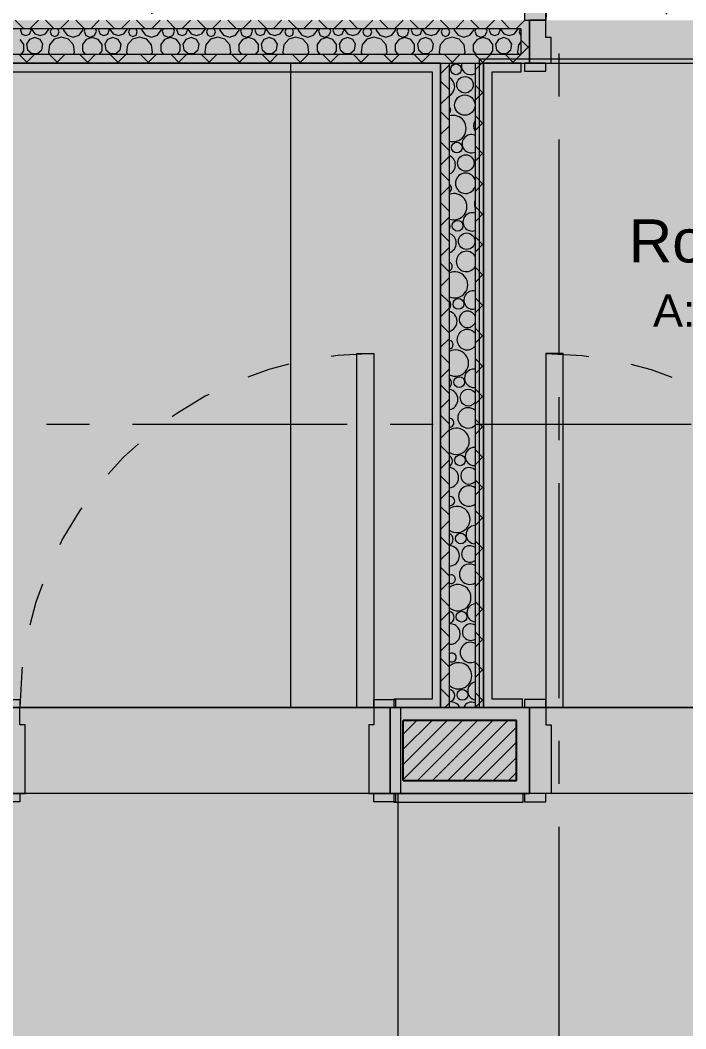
# Model space of a CAD drawing. Header units: metres. Extents: x -77 to -41.1, y -68 to -27.7.
# Drawn here: x -61.392 to -59.843, y -37.251 to -34.904 of the extents above; entities that cross this region are included whole.
import ezdxf

# ---------------------------------------------------------------- set-up
doc = ezdxf.new("R2010")
doc.units = ezdxf.units.M
doc.header["$MEASUREMENT"] = 0
doc.linetypes.add('Dashed', pattern=[0.07, 0.045, -0.025])
doc.linetypes.add('Dot & Dashed', pattern=[0.6, 0.5, -0.05, 0, -0.05])
for name, color, linetype, lineweight in [('0_Caneta_No__99', 7, 'Continuous', 20), ('Concreto moldado in loco_Pilares.IFC Model_Caneta_No__241', 7, 'Continuous', 13), ('Concreto moldado in loco_Pilares.IFC Model_Caneta_No__4', 7, 'Continuous', 20), ('LAJES.EST_Caneta_No__96', 252, 'Continuous', 0), ('PAREDE CONSTRUIR_Caneta_No__241', 7, 'Continuous', 13), ('PAREDE CONSTRUIR_Caneta_No__3', 7, 'Continuous', 25), ('PAREDE CONSTRUIR_Caneta_No__83', 84, 'Continuous', 0), ('PAREDE CONSTRUIR_Caneta_No__96', 252, 'Continuous', 0), ('PISO - Rodapé_Caneta_No__11', 7, 'Continuous', 5), ('PISO_Caneta_No__241', 7, 'Continuous', 13), ('Portas Archicad_Caneta_No__241', 7, 'Continuous', 13), ('Selos de Zona Archicad_Caneta_No__11', 7, 'Continuous', 5)]:
    doc.layers.add(name, color=color, linetype=linetype, lineweight=lineweight)
for name, color, linetype in [('Concreto moldado in loco_Pilares.IFC Model', 7, 'Continuous'), ('PAREDE CONSTRUIR', 7, 'Continuous'), ('Portas Archicad', 7, 'Continuous'), ('ZONA', 7, 'Continuous')]:
    doc.layers.add(name, color=color, linetype=linetype)
for name, color, linetype, lineweight, true_color in [('LAJES.EST_Caneta_No__18', 7, 'Continuous', 0, 0xdfdfdf), ('LAJES.EST_Caneta_No__254', 7, 'Continuous', 0, 0xd1c9ad), ('PISO_Caneta_No__97', 7, 'Continuous', 5, 0x6b6b6b), ('Portas Archicad_Caneta_No__9', 7, 'Continuous', 5, 0x020202), ('Portas Archicad_Caneta_No__97', 7, 'Continuous', 5, 0x6b6b6b), ('ZONA_Caneta_No__56', 7, 'Continuous', 0, 0xffe495)]:
    doc.layers.add(name, color=color, linetype=linetype, lineweight=lineweight, true_color=true_color)
doc.styles.add('GENERATED_STYLE_1', font='arial.ttf')
pattern_1 = [(45, (0, 0.5), (-0.159099, 0.159099), [0, -0.15, 0, -0.225]), (110, (0.5, 0.5), (0.21143084, 0.07695453), [0, -0.11, 0, -0.19])]
pattern_2 = [(45, (0, 0), (-0.03535534, 0.03535534), []), (135, (0, 0), (0.03535534, 0.03535534), [])]

# ---------------------------------------------------------------- blocks, each defined once
blk = doc.blocks.new('Rouparia_9_14_3', base_point=(-59.6669, -35.4814))
at = {"layer": 'Selos de Zona Archicad_Caneta_No__11', "color": 7, "lineweight": 5, "attachment_point": 2, "style": 'GENERATED_STYLE_1'}
for s, insert, char_height in [('\\A1;{\\pqc;\\pt0,0.55;\\fArial|b0|i0|c0|p0;\\W1.000000;Rouparia\\fArial|b0|i0|c0|p0;\\W1.000000;\\A1{\\H.66x;\\S^  ;}\\fArial|b0|i0|c0|p0;\\W1.000000;\\fArial|b0|i0|c0|p0;\\W1.000000;\\A1{\\H.66x;\\S^  ;}}', (-59.6669, -35.3675), 0.1), ('\\A1;{\\pqc;\\pt0,0.55;\\fArial|b0|i0|c0|p0;\\W1.000000;A: 2,20\\fArial|b0|i0|c0|p0;\\W1.000000;\\A1{\\H.66x;\\S^  ;}\\fArial|b0|i0|c0|p0;\\W1.000000; m\\fArial|b0|i0|c0|p0;\\W1.000000;\\A1{\\H.66x;\\S2^  ;}}', (-59.6669, -35.5203), 0.075)]:
    blk.add_mtext(s, dxfattribs=dict(at, insert=insert, char_height=char_height))
blk = doc.blocks.new('Door 26_4')
at = {"layer": 'Portas Archicad', "linetype": 'Continuous', "lineweight": 0, "true_color": 0xffffff}
for points in [[(0.412, 0.824), (0.372, 0.824), (0.372, 0), (0.412, 0)], [(-0.412, 0), (-0.412, 0.019), (-0.462, 0.019), (-0.462, 0)], [(-0.4, -0.2), (-0.4, -0.04), (-0.412, -0.04), (-0.412, 0), (-0.45, 0), (-0.45, -0.2)], [(0.45, -0.2), (0.45, 0), (0.412, 0), (0.412, -0.04), (0.4, -0.04), (0.4, -0.2)], [(0.412, 0.019), (0.412, 0), (0.462, 0), (0.462, 0.019)], [(-0.412, -0.219), (-0.412, -0.2), (-0.462, -0.2), (-0.462, -0.219)], [(0.412, -0.2), (0.412, -0.219), (0.462, -0.219), (0.462, -0.2)]]:
    blk.add_hatch(color=7, dxfattribs=at).paths.add_polyline_path(points)
at = {"layer": 'Portas Archicad_Caneta_No__241', "color": 7, "linetype": 'Continuous', "lineweight": 13}
for p, q in [((-0.462, 0), (-0.45, 0)), ((-0.462, 0), (-0.45, 0)), ((-0.45, 0), (-0.45, -0.03)), ((-0.45, 0), (-0.45, -0.03)), ((0.45, 0), (0.45, -0.03)), ((0.45, 0), (0.45, -0.03)), ((0.45, 0), (0.462, 0)), ((0.45, 0), (0.462, 0)), ((-0.45, -0.03), (-0.45, -0.17)), ((-0.45, -0.03), (-0.45, -0.17)), ((-0.45, -0.03), (-0.45, -0.17)), ((-0.45, -0.03), (-0.45, -0.17)), ((0.45, -0.03), (0.45, -0.17)), ((0.45, -0.03), (0.45, -0.17)), ((0.45, -0.03), (0.45, -0.17)), ((0.45, -0.03), (0.45, -0.17)), ((-0.45, -0.17), (-0.45, -0.2)), ((-0.45, -0.17), (-0.45, -0.2)), ((-0.45, -0.17), (-0.45, -0.2)), ((-0.45, -0.17), (-0.45, -0.2)), ((0.45, -0.17), (0.45, -0.2)), ((0.45, -0.17), (0.45, -0.2)), ((0.45, -0.17), (0.45, -0.2)), ((0.45, -0.17), (0.45, -0.2)), ((-0.462, -0.2), (-0.45, -0.2)), ((-0.462, -0.2), (-0.45, -0.2)), ((0.45, -0.2), (0.462, -0.2)), ((0.45, -0.2), (0.462, -0.2))]:
    blk.add_line(p, q, dxfattribs=at)
at = {"layer": 'Portas Archicad_Caneta_No__9', "color": 18, "linetype": 'Continuous', "lineweight": 5, "true_color": 0x020202}
for p, q in [((0.372, 0), (0.372, 0.824)), ((0.372, 0.824), (0.412, 0.824)), ((0.412, 0.824), (0.412, 0)), ((-0.462, 0), (-0.462, 0.019)), ((-0.462, 0.019), (-0.412, 0.019)), ((-0.412, 0), (-0.462, 0)), ((-0.412, 0), (-0.45, 0)), ((-0.45, 0), (-0.45, -0.2)), ((-0.412, 0.019), (-0.412, 0)), ((-0.412, -0.04), (-0.412, 0)), ((0.412, 0), (0.372, 0)), ((0.412, 0.019), (0.462, 0.019)), ((0.412, 0), (0.412, 0.019)), ((0.462, 0), (0.412, 0)), ((0.45, 0), (0.412, 0)), ((0.412, 0), (0.412, -0.04)), ((0.45, -0.2), (0.45, 0)), ((0.462, 0.019), (0.462, 0)), ((-0.4, -0.04), (-0.412, -0.04)), ((-0.4, -0.2), (-0.4, -0.04)), ((0.412, -0.04), (0.4, -0.04)), ((0.4, -0.04), (0.4, -0.2)), ((-0.462, -0.219), (-0.462, -0.2)), ((-0.462, -0.2), (-0.412, -0.2)), ((-0.45, -0.2), (-0.4, -0.2)), ((-0.412, -0.2), (-0.412, -0.219)), ((0.4, -0.2), (0.45, -0.2)), ((0.412, -0.2), (0.462, -0.2)), ((0.412, -0.219), (0.412, -0.2)), ((0.462, -0.2), (0.462, -0.219)), ((-0.412, -0.219), (-0.462, -0.219)), ((0.462, -0.219), (0.412, -0.219))]:
    blk.add_line(p, q, dxfattribs=at)
at = {"layer": 'Portas Archicad_Caneta_No__97', "color": 251, "linetype": 'Dashed', "lineweight": 5, "true_color": 0x6b6b6b}
blk.add_arc((0.412, 0), 0.824, 90, 180, dxfattribs=at)
blk = doc.blocks.new('*X63')
at = {"layer": 'PAREDE CONSTRUIR_Caneta_No__96', "color": 252, "linetype": 'Continuous', "lineweight": 0}
for centre, radius in [((-60.3782, -35.0182), 0.0125), ((-60.3572, -35.0542), 0.0192), ((-60.3577, -35.1014), 0.0237), ((-60.3763, -35.2002), 0.0125), ((-60.3554, -35.2362), 0.0192), ((-60.3745, -35.3822), 0.0125), ((-60.3535, -35.4182), 0.0192), ((-60.3726, -35.5642), 0.0125), ((-60.3707, -35.7462), 0.0125), ((-60.3689, -35.9282), 0.0125), ((-60.367, -36.1102), 0.0125), ((-60.3652, -36.2922), 0.0125), ((-60.3633, -36.4742), 0.0125)]:
    blk.add_circle(centre, radius, dxfattribs=at)
for centre, radius, start, end in [((-60.387, -34.9739), 0.0306, 257.4549, 282.5451), ((-60.3445, -35.0093), 0.0213, 164.7842, 299.7933), ((-60.4052, -35.0586), 0.0239, 298.3874, 61.6126), ((-60.4008, -35.113), 0.0103, 311.7553, 48.2447), ((-60.3852, -35.1559), 0.0306, 253.4253, 106.5747), ((-60.3134, -35.1496), 0.0239, 149.3154, 210.6846), ((-60.3426, -35.1913), 0.0213, 65.8115, 294.1885), ((-60.4034, -35.2406), 0.0239, 293.4353, 66.5647), ((-60.3559, -35.2834), 0.0237, 21.6937, 338.3063), ((-60.3989, -35.295), 0.0103, 299.1196, 60.8804), ((-60.3833, -35.3379), 0.0306, 249.7672, 110.2328), ((-60.3115, -35.3316), 0.0239, 159.6701, 200.3299), ((-60.3408, -35.3733), 0.0213, 71.1793, 288.8207), ((-60.4064, -35.384), 0.0143, 330.6872, 29.3128), ((-60.4015, -35.4226), 0.0239, 288.6626, 71.3374), ((-60.354, -35.4654), 0.0237, 31.7009, 328.2991), ((-60.3971, -35.477), 0.0103, 287.8976, 72.1024), ((-60.3815, -35.5199), 0.0306, 246.0208, 113.9792), ((-60.3389, -35.5553), 0.0213, 76.3804, 283.6196), ((-60.4045, -35.566), 0.0143, 317.9252, 42.0748), ((-60.3997, -35.6046), 0.0239, 284.021, 75.979), ((-60.3517, -35.6002), 0.0192, 22.1536, 337.8464), ((-60.3522, -35.6474), 0.0237, 39.4271, 320.5729), ((-60.3952, -35.659), 0.0103, 277.354, 82.646), ((-60.3796, -35.7019), 0.0306, 242.162, 117.838), ((-60.3371, -35.7373), 0.0213, 81.4691, 278.5309), ((-60.4027, -35.748), 0.0143, 307.7764, 52.2236), ((-60.3978, -35.7866), 0.0239, 279.4716, 80.5284), ((-60.3498, -35.7822), 0.0192, 33.9514, 326.0486), ((-60.3503, -35.8294), 0.0237, 46.0474, 313.9526), ((-60.3934, -35.841), 0.0103, 267.0584, 92.9416), ((-60.3778, -35.8839), 0.0306, 238.1604, 121.8396), ((-60.4008, -35.93), 0.0143, 298.8744, 61.1256), ((-60.3352, -35.9193), 0.0213, 86.4907, 273.5093), ((-60.396, -35.9686), 0.0239, 274.9819, 85.0181), ((-60.348, -35.9642), 0.0192, 42.8744, 317.1256), ((-60.3485, -36.0114), 0.0237, 51.9978, 308.0022), ((-60.3915, -36.023), 0.0103, 256.6655, 103.3345), ((-60.3759, -36.0659), 0.0306, 233.9768, 126.0232), ((-60.3333, -36.1013), 0.0213, 91.4854, 268.5146), ((-60.3989, -36.112), 0.0143, 290.6833, 69.3167), ((-60.3941, -36.1506), 0.0239, 270.5227, 89.4773), ((-60.3461, -36.1462), 0.0192, 50.4923, 309.5077), ((-60.3466, -36.1934), 0.0237, 57.4985, 302.5015), ((-60.3897, -36.205), 0.0103, 245.7982, 114.2018), ((-60.374, -36.2479), 0.0306, 229.5577, 130.4423), ((-60.3315, -36.2833), 0.0213, 96.4915, 263.5085), ((-60.3971, -36.2939), 0.0143, 282.9154, 77.0846), ((-60.3923, -36.3326), 0.0239, 266.0667, 93.9333), ((-60.3442, -36.3282), 0.0192, 57.3492, 302.6508), ((-60.3448, -36.3754), 0.0237, 62.6805, 297.3195), ((-60.3878, -36.387), 0.0103, 233.8948, 126.1052), ((-60.3722, -36.4298), 0.0306, 224.826, 135.174), ((-60.3296, -36.4653), 0.0213, 101.5479, 258.4521), ((-60.3952, -36.4759), 0.0143, 275.3836, 84.6164), ((-60.3904, -36.5146), 0.0239, 27.0926, 98.4133), ((-60.3424, -36.5102), 0.0192, 63.714, 160.3332)]:
    blk.add_arc(centre, radius, start, end, dxfattribs=at)
blk = doc.blocks.new('*X113')
at = {"layer": 'PAREDE CONSTRUIR_Caneta_No__96', "color": 252, "linetype": 'Continuous', "lineweight": 0}
for p, q in [((-61.3904, -34.9238), (-61.3918, -34.9272)), ((-61.3918, -34.9272), (-61.3881, -34.9361)), ((-61.3704, -34.9361), (-61.3667, -34.9272)), ((-61.3667, -34.9272), (-61.3682, -34.9238)), ((-61.3658, -34.9238), (-61.3658, -34.9249)), ((-61.3658, -34.9249), (-61.3581, -34.9356)), ((-61.3331, -34.9356), (-61.3254, -34.9249)), ((-61.3254, -34.9249), (-61.3254, -34.9238)), ((-61.3192, -34.9238), (-61.3222, -34.9311)), ((-61.3222, -34.9311), (-61.3192, -34.9384)), ((-61.3016, -34.9311), (-61.3046, -34.9238)), ((-61.3046, -34.9384), (-61.3016, -34.9311)), ((-61.2914, -34.9238), (-61.2914, -34.9267)), ((-61.2914, -34.9267), (-61.2828, -34.9386)), ((-61.255, -34.9386), (-61.2464, -34.9267)), ((-61.2464, -34.9267), (-61.2464, -34.9238)), ((-61.2415, -34.9238), (-61.2436, -34.929)), ((-61.2436, -34.929), (-61.2394, -34.9391)), ((-61.2192, -34.9391), (-61.215, -34.929)), ((-61.215, -34.929), (-61.2172, -34.9238)), ((-61.2085, -34.9238), (-61.21, -34.9272)), ((-61.21, -34.9272), (-61.2063, -34.9361)), ((-61.1886, -34.9361), (-61.1849, -34.9272)), ((-61.1849, -34.9272), (-61.1863, -34.9238)), ((-61.184, -34.9238), (-61.184, -34.9249)), ((-61.184, -34.9249), (-61.1762, -34.9356)), ((-61.1512, -34.9356), (-61.1435, -34.9249)), ((-61.1435, -34.9249), (-61.1435, -34.9238)), ((-61.1374, -34.9238), (-61.1404, -34.9311)), ((-61.1404, -34.9311), (-61.1374, -34.9384)), ((-61.1197, -34.9311), (-61.1227, -34.9238)), ((-61.1227, -34.9384), (-61.1197, -34.9311)), ((-61.1095, -34.9238), (-61.1095, -34.9267)), ((-61.1095, -34.9267), (-61.1009, -34.9386)), ((-61.0731, -34.9386), (-61.0645, -34.9267)), ((-61.0645, -34.9267), (-61.0645, -34.9238)), ((-61.0596, -34.9238), (-61.0618, -34.929)), ((-61.0618, -34.929), (-61.0576, -34.9391)), ((-61.0374, -34.9391), (-61.0332, -34.929)), ((-61.0332, -34.929), (-61.0354, -34.9238)), ((-61.0267, -34.9238), (-61.0281, -34.9272)), ((-61.0281, -34.9272), (-61.0244, -34.9361)), ((-61.0067, -34.9361), (-61.003, -34.9272)), ((-61.003, -34.9272), (-61.0045, -34.9238)), ((-61.0021, -34.9238), (-61.0021, -34.9249)), ((-61.0021, -34.9249), (-60.9944, -34.9356)), ((-60.9694, -34.9356), (-60.9617, -34.9249)), ((-60.9617, -34.9249), (-60.9617, -34.9238)), ((-60.9555, -34.9238), (-60.9585, -34.9311)), ((-60.9585, -34.9311), (-60.9555, -34.9384)), ((-60.9379, -34.9311), (-60.9409, -34.9238)), ((-60.9409, -34.9384), (-60.9379, -34.9311)), ((-60.9276, -34.9238), (-60.9276, -34.9267)), ((-60.9276, -34.9267), (-60.9191, -34.9386)), ((-60.8912, -34.9386), (-60.8827, -34.9267)), ((-60.8827, -34.9267), (-60.8827, -34.9238)), ((-60.8778, -34.9238), (-60.8799, -34.929)), ((-60.8799, -34.929), (-60.8757, -34.9391)), ((-60.8555, -34.9391), (-60.8513, -34.929)), ((-60.8513, -34.929), (-60.8535, -34.9238)), ((-60.8448, -34.9238), (-60.8463, -34.9272)), ((-60.8463, -34.9272), (-60.8426, -34.9361)), ((-60.8249, -34.9361), (-60.8212, -34.9272)), ((-60.8212, -34.9272), (-60.8226, -34.9238)), ((-60.8203, -34.9238), (-60.8203, -34.9249)), ((-60.8203, -34.9249), (-60.8125, -34.9356)), ((-60.7875, -34.9356), (-60.7798, -34.9249)), ((-60.7798, -34.9249), (-60.7798, -34.9238)), ((-60.7737, -34.9238), (-60.7767, -34.9311)), ((-60.7767, -34.9311), (-60.7737, -34.9384)), ((-60.756, -34.9311), (-60.759, -34.9238)), ((-60.759, -34.9384), (-60.756, -34.9311)), ((-60.7458, -34.9238), (-60.7458, -34.9267)), ((-60.7458, -34.9267), (-60.7372, -34.9386)), ((-60.7094, -34.9386), (-60.7008, -34.9267)), ((-60.7008, -34.9267), (-60.7008, -34.9238)), ((-60.6959, -34.9238), (-60.6981, -34.929)), ((-60.6981, -34.929), (-60.6939, -34.9391)), ((-60.6737, -34.9391), (-60.6695, -34.929)), ((-60.6695, -34.929), (-60.6716, -34.9238)), ((-60.663, -34.9238), (-60.6644, -34.9272)), ((-60.6644, -34.9272), (-60.6607, -34.9361)), ((-60.643, -34.9361), (-60.6393, -34.9272)), ((-60.6393, -34.9272), (-60.6408, -34.9238)), ((-60.6384, -34.9238), (-60.6384, -34.9249)), ((-60.6384, -34.9249), (-60.6307, -34.9356)), ((-60.6057, -34.9356), (-60.5979, -34.9249)), ((-60.5979, -34.9249), (-60.5979, -34.9238)), ((-60.5918, -34.9238), (-60.5948, -34.9311)), ((-60.5948, -34.9311), (-60.5918, -34.9384)), ((-60.5742, -34.9311), (-60.5772, -34.9238)), ((-60.5772, -34.9384), (-60.5742, -34.9311)), ((-60.5639, -34.9238), (-60.5639, -34.9267)), ((-60.5639, -34.9267), (-60.5553, -34.9386)), ((-60.5275, -34.9386), (-60.5189, -34.9267)), ((-60.5189, -34.9267), (-60.5189, -34.9238)), ((-60.5141, -34.9238), (-60.5162, -34.929)), ((-60.5162, -34.929), (-60.512, -34.9391)), ((-60.4918, -34.9391), (-60.4876, -34.929)), ((-60.4876, -34.929), (-60.4898, -34.9238)), ((-60.4811, -34.9238), (-60.4825, -34.9272)), ((-60.4825, -34.9272), (-60.4789, -34.9361)), ((-60.4611, -34.9361), (-60.4575, -34.9272)), ((-60.4575, -34.9272), (-60.4589, -34.9238)), ((-60.4566, -34.9238), (-60.4566, -34.9249)), ((-60.4566, -34.9249), (-60.4488, -34.9356)), ((-60.4238, -34.9356), (-60.4161, -34.9249)), ((-60.4161, -34.9249), (-60.4161, -34.9238)), ((-60.41, -34.9238), (-60.413, -34.9311)), ((-60.413, -34.9311), (-60.4099, -34.9384)), ((-60.3923, -34.9311), (-60.3953, -34.9238)), ((-60.3953, -34.9384), (-60.3923, -34.9311)), ((-60.3821, -34.9238), (-60.3821, -34.9267)), ((-60.3821, -34.9267), (-60.3735, -34.9386)), ((-60.3457, -34.9386), (-60.3371, -34.9267)), ((-60.3371, -34.9267), (-60.3371, -34.9238)), ((-60.3322, -34.9238), (-60.3344, -34.929)), ((-60.3344, -34.929), (-60.3302, -34.9391)), ((-60.31, -34.9391), (-60.3058, -34.929)), ((-60.3058, -34.929), (-60.3079, -34.9238)), ((-60.2993, -34.9238), (-60.3007, -34.9272)), ((-60.3007, -34.9272), (-60.297, -34.9361)), ((-60.2793, -34.9361), (-60.2756, -34.9272)), ((-60.2756, -34.9272), (-60.2771, -34.9238)), ((-60.2747, -34.9238), (-60.2747, -34.9249)), ((-60.2747, -34.9249), (-60.267, -34.9356)), ((-60.242, -34.9356), (-60.2342, -34.9249)), ((-60.2342, -34.9249), (-60.2342, -34.9238)), ((-60.2281, -34.9238), (-60.2311, -34.9311)), ((-60.2311, -34.9311), (-60.2281, -34.9384)), ((-61.3837, -34.9603), (-61.3923, -34.9484)), ((-61.3881, -34.9361), (-61.3793, -34.9397)), ((-61.3793, -34.9397), (-61.3704, -34.9361)), ((-61.3707, -34.9486), (-61.3772, -34.9599)), ((-61.3583, -34.9441), (-61.3707, -34.9486)), ((-61.346, -34.9486), (-61.3583, -34.9441)), ((-61.3581, -34.9356), (-61.3456, -34.9396)), ((-61.3395, -34.9599), (-61.346, -34.9486)), ((-61.3456, -34.9396), (-61.3331, -34.9356)), ((-61.3128, -34.9481), (-61.3241, -34.9612)), ((-61.3192, -34.9384), (-61.3119, -34.9414)), ((-61.2963, -34.9433), (-61.3128, -34.9481)), ((-61.3119, -34.9414), (-61.3046, -34.9384)), ((-61.2797, -34.9481), (-61.2963, -34.9433)), ((-61.2828, -34.9386), (-61.2689, -34.9431)), ((-61.2685, -34.9612), (-61.2797, -34.9481)), ((-61.2689, -34.9431), (-61.255, -34.9386)), ((-61.2385, -34.9484), (-61.2472, -34.9603)), ((-61.2394, -34.9391), (-61.2293, -34.9433)), ((-61.2245, -34.9438), (-61.2385, -34.9484)), ((-61.2293, -34.9433), (-61.2192, -34.9391)), ((-61.2105, -34.9484), (-61.2245, -34.9438)), ((-61.2018, -34.9603), (-61.2105, -34.9484)), ((-61.2063, -34.9361), (-61.1974, -34.9397)), ((-61.1974, -34.9397), (-61.1886, -34.9361)), ((-61.1888, -34.9486), (-61.1954, -34.9599)), ((-61.1765, -34.9441), (-61.1888, -34.9486)), ((-61.1642, -34.9486), (-61.1765, -34.9441)), ((-61.1762, -34.9356), (-61.1637, -34.9396)), ((-61.1576, -34.9599), (-61.1642, -34.9486)), ((-61.1637, -34.9396), (-61.1512, -34.9356)), ((-61.131, -34.9481), (-61.1423, -34.9612)), ((-61.1374, -34.9384), (-61.1301, -34.9414)), ((-61.1144, -34.9433), (-61.131, -34.9481)), ((-61.1301, -34.9414), (-61.1227, -34.9384)), ((-61.0979, -34.9481), (-61.1144, -34.9433)), ((-61.1009, -34.9386), (-61.087, -34.9431)), ((-61.0866, -34.9612), (-61.0979, -34.9481)), ((-61.087, -34.9431), (-61.0731, -34.9386)), ((-61.0567, -34.9484), (-61.0653, -34.9603)), ((-61.0576, -34.9391), (-61.0475, -34.9433)), ((-61.0427, -34.9438), (-61.0567, -34.9484)), ((-61.0475, -34.9433), (-61.0374, -34.9391)), ((-61.0286, -34.9484), (-61.0427, -34.9438)), ((-61.02, -34.9603), (-61.0286, -34.9484)), ((-61.0244, -34.9361), (-61.0156, -34.9397)), ((-61.0156, -34.9397), (-61.0067, -34.9361)), ((-61.007, -34.9486), (-61.0135, -34.9599)), ((-60.9946, -34.9441), (-61.007, -34.9486)), ((-60.9823, -34.9486), (-60.9946, -34.9441)), ((-60.9944, -34.9356), (-60.9819, -34.9396)), ((-60.9758, -34.9599), (-60.9823, -34.9486)), ((-60.9819, -34.9396), (-60.9694, -34.9356)), ((-60.9491, -34.9481), (-60.9604, -34.9612)), ((-60.9555, -34.9384), (-60.9482, -34.9414)), ((-60.9326, -34.9433), (-60.9491, -34.9481)), ((-60.9482, -34.9414), (-60.9409, -34.9384)), ((-60.916, -34.9481), (-60.9326, -34.9433)), ((-60.9191, -34.9386), (-60.9051, -34.9431)), ((-60.9047, -34.9612), (-60.916, -34.9481)), ((-60.9051, -34.9431), (-60.8912, -34.9386)), ((-60.8748, -34.9484), (-60.8835, -34.9603)), ((-60.8757, -34.9391), (-60.8656, -34.9433)), ((-60.8608, -34.9438), (-60.8748, -34.9484)), ((-60.8656, -34.9433), (-60.8555, -34.9391)), ((-60.8468, -34.9484), (-60.8608, -34.9438)), ((-60.8381, -34.9603), (-60.8468, -34.9484)), ((-60.8426, -34.9361), (-60.8337, -34.9397)), ((-60.8337, -34.9397), (-60.8249, -34.9361)), ((-60.8251, -34.9486), (-60.8317, -34.9599)), ((-60.8128, -34.9441), (-60.8251, -34.9486)), ((-60.8005, -34.9486), (-60.8128, -34.9441)), ((-60.8125, -34.9356), (-60.8, -34.9396)), ((-60.7939, -34.9599), (-60.8005, -34.9486)), ((-60.8, -34.9396), (-60.7875, -34.9356)), ((-60.7673, -34.9481), (-60.7786, -34.9612)), ((-60.7737, -34.9384), (-60.7663, -34.9414)), ((-60.7507, -34.9433), (-60.7673, -34.9481)), ((-60.7663, -34.9414), (-60.759, -34.9384)), ((-60.7342, -34.9481), (-60.7507, -34.9433)), ((-60.7372, -34.9386), (-60.7233, -34.9431)), ((-60.7229, -34.9612), (-60.7342, -34.9481)), ((-60.7233, -34.9431), (-60.7094, -34.9386)), ((-60.693, -34.9484), (-60.7016, -34.9603)), ((-60.6939, -34.9391), (-60.6838, -34.9433)), ((-60.6789, -34.9438), (-60.693, -34.9484)), ((-60.6838, -34.9433), (-60.6737, -34.9391)), ((-60.6649, -34.9484), (-60.6789, -34.9438)), ((-60.6563, -34.9603), (-60.6649, -34.9484)), ((-60.6607, -34.9361), (-60.6519, -34.9397)), ((-60.6519, -34.9397), (-60.643, -34.9361)), ((-60.6433, -34.9486), (-60.6498, -34.9599)), ((-60.6309, -34.9441), (-60.6433, -34.9486)), ((-60.6186, -34.9486), (-60.6309, -34.9441)), ((-60.6307, -34.9356), (-60.6182, -34.9396)), ((-60.612, -34.9599), (-60.6186, -34.9486)), ((-60.6182, -34.9396), (-60.6057, -34.9356)), ((-60.5854, -34.9481), (-60.5967, -34.9612)), ((-60.5918, -34.9384), (-60.5845, -34.9414)), ((-60.5689, -34.9433), (-60.5854, -34.9481)), ((-60.5845, -34.9414), (-60.5772, -34.9384)), ((-60.5523, -34.9481), (-60.5689, -34.9433)), ((-60.5553, -34.9386), (-60.5414, -34.9431)), ((-60.541, -34.9612), (-60.5523, -34.9481)), ((-60.5414, -34.9431), (-60.5275, -34.9386)), ((-60.5111, -34.9484), (-60.5198, -34.9603)), ((-60.512, -34.9391), (-60.5019, -34.9433)), ((-60.4971, -34.9438), (-60.5111, -34.9484)), ((-60.5019, -34.9433), (-60.4918, -34.9391)), ((-60.4831, -34.9484), (-60.4971, -34.9438)), ((-60.4744, -34.9603), (-60.4831, -34.9484)), ((-60.4789, -34.9361), (-60.47, -34.9397)), ((-60.47, -34.9397), (-60.4611, -34.9361)), ((-60.4614, -34.9486), (-60.468, -34.9599)), ((-60.4491, -34.9441), (-60.4614, -34.9486)), ((-60.4367, -34.9486), (-60.4491, -34.9441)), ((-60.4488, -34.9356), (-60.4363, -34.9396)), ((-60.4302, -34.9599), (-60.4367, -34.9486)), ((-60.4363, -34.9396), (-60.4238, -34.9356)), ((-60.4036, -34.9481), (-60.4149, -34.9612)), ((-60.4099, -34.9384), (-60.4026, -34.9414)), ((-60.387, -34.9433), (-60.4036, -34.9481)), ((-60.4026, -34.9414), (-60.3953, -34.9384)), ((-60.3705, -34.9481), (-60.387, -34.9433)), ((-60.3735, -34.9386), (-60.3596, -34.9431)), ((-60.3592, -34.9612), (-60.3705, -34.9481)), ((-60.3596, -34.9431), (-60.3457, -34.9386)), ((-60.3293, -34.9484), (-60.3379, -34.9603)), ((-60.3302, -34.9391), (-60.3201, -34.9433)), ((-60.3152, -34.9438), (-60.3293, -34.9484)), ((-60.3201, -34.9433), (-60.31, -34.9391)), ((-60.3012, -34.9484), (-60.3152, -34.9438)), ((-60.2926, -34.9603), (-60.3012, -34.9484)), ((-60.297, -34.9361), (-60.2882, -34.9397)), ((-60.2882, -34.9397), (-60.2793, -34.9361)), ((-60.2796, -34.9486), (-60.2861, -34.9599)), ((-60.2672, -34.9441), (-60.2796, -34.9486)), ((-60.2549, -34.9486), (-60.2672, -34.9441)), ((-60.267, -34.9356), (-60.2545, -34.9396)), ((-60.2483, -34.9599), (-60.2549, -34.9486)), ((-60.2545, -34.9396), (-60.242, -34.9356)), ((-60.2271, -34.9543), (-60.233, -34.9612)), ((-60.2281, -34.9384), (-60.2271, -34.9388)), ((-61.39, -34.9838), (-61.3837, -34.975)), ((-61.3837, -34.975), (-61.3837, -34.9603)), ((-61.3772, -34.9599), (-61.375, -34.9728)), ((-61.375, -34.9728), (-61.3649, -34.9813)), ((-61.3518, -34.9813), (-61.3417, -34.9728)), ((-61.3417, -34.9728), (-61.3395, -34.9599)), ((-61.3241, -34.9612), (-61.3266, -34.9782)), ((-61.3266, -34.9782), (-61.3241, -34.9838)), ((-61.266, -34.9782), (-61.2685, -34.9612)), ((-61.2685, -34.9838), (-61.266, -34.9782)), ((-61.2472, -34.9603), (-61.2472, -34.975)), ((-61.2472, -34.975), (-61.2408, -34.9838)), ((-61.2082, -34.9838), (-61.2018, -34.975)), ((-61.2018, -34.975), (-61.2018, -34.9603)), ((-61.1954, -34.9599), (-61.1931, -34.9728)), ((-61.1931, -34.9728), (-61.1831, -34.9813)), ((-61.1699, -34.9813), (-61.1599, -34.9728)), ((-61.1599, -34.9728), (-61.1576, -34.9599)), ((-61.1423, -34.9612), (-61.1447, -34.9782)), ((-61.1447, -34.9782), (-61.1422, -34.9838)), ((-61.0867, -34.9838), (-61.0841, -34.9782)), ((-61.0841, -34.9782), (-61.0866, -34.9612)), ((-61.0653, -34.9603), (-61.0653, -34.975)), ((-61.0653, -34.975), (-61.059, -34.9838)), ((-61.0263, -34.9838), (-61.02, -34.975)), ((-61.02, -34.975), (-61.02, -34.9603)), ((-61.0135, -34.9599), (-61.0112, -34.9728)), ((-61.0112, -34.9728), (-61.0012, -34.9813)), ((-60.9881, -34.9813), (-60.978, -34.9728)), ((-60.978, -34.9728), (-60.9758, -34.9599)), ((-60.9604, -34.9612), (-60.9629, -34.9782)), ((-60.9629, -34.9782), (-60.9604, -34.9838)), ((-60.9048, -34.9838), (-60.9023, -34.9782)), ((-60.9023, -34.9782), (-60.9047, -34.9612)), ((-60.8835, -34.9603), (-60.8835, -34.975)), ((-60.8835, -34.975), (-60.8771, -34.9838)), ((-60.8445, -34.9838), (-60.8381, -34.975)), ((-60.8381, -34.975), (-60.8381, -34.9603)), ((-60.8317, -34.9599), (-60.8294, -34.9728)), ((-60.8294, -34.9728), (-60.8193, -34.9813)), ((-60.8062, -34.9813), (-60.7962, -34.9728)), ((-60.7962, -34.9728), (-60.7939, -34.9599)), ((-60.7786, -34.9612), (-60.781, -34.9782)), ((-60.781, -34.9782), (-60.7785, -34.9838)), ((-60.723, -34.9838), (-60.7204, -34.9782)), ((-60.7204, -34.9782), (-60.7229, -34.9612)), ((-60.7016, -34.9603), (-60.7016, -34.975)), ((-60.7016, -34.975), (-60.6953, -34.9838)), ((-60.6626, -34.9838), (-60.6563, -34.975)), ((-60.6563, -34.975), (-60.6563, -34.9603)), ((-60.6498, -34.9599), (-60.6475, -34.9728)), ((-60.6475, -34.9728), (-60.6375, -34.9813)), ((-60.6244, -34.9813), (-60.6143, -34.9728)), ((-60.6143, -34.9728), (-60.612, -34.9599)), ((-60.5967, -34.9612), (-60.5992, -34.9782)), ((-60.5992, -34.9782), (-60.5967, -34.9838)), ((-60.5411, -34.9838), (-60.5386, -34.9782)), ((-60.5386, -34.9782), (-60.541, -34.9612)), ((-60.5198, -34.9603), (-60.5198, -34.975)), ((-60.5198, -34.975), (-60.5134, -34.9838)), ((-60.4808, -34.9838), (-60.4744, -34.975)), ((-60.4744, -34.975), (-60.4744, -34.9603)), ((-60.468, -34.9599), (-60.4657, -34.9728)), ((-60.4657, -34.9728), (-60.4556, -34.9813)), ((-60.4425, -34.9813), (-60.4325, -34.9728)), ((-60.4325, -34.9728), (-60.4302, -34.9599)), ((-60.4149, -34.9612), (-60.4173, -34.9782)), ((-60.4173, -34.9782), (-60.4148, -34.9838)), ((-60.3567, -34.9782), (-60.3592, -34.9612)), ((-60.3592, -34.9838), (-60.3567, -34.9782)), ((-60.3379, -34.9603), (-60.3379, -34.975)), ((-60.3379, -34.975), (-60.3316, -34.9838)), ((-60.2989, -34.9838), (-60.2926, -34.975)), ((-60.2926, -34.975), (-60.2926, -34.9603)), ((-60.2861, -34.9599), (-60.2838, -34.9728)), ((-60.2838, -34.9728), (-60.2738, -34.9813)), ((-60.2607, -34.9813), (-60.2506, -34.9728)), ((-60.2506, -34.9728), (-60.2483, -34.9599)), ((-60.233, -34.9612), (-60.2355, -34.9782)), ((-60.2355, -34.9782), (-60.2329, -34.9838)), ((-61.3649, -34.9813), (-61.3518, -34.9813)), ((-61.1831, -34.9813), (-61.1699, -34.9813)), ((-61.0012, -34.9813), (-60.9881, -34.9813)), ((-60.8193, -34.9813), (-60.8062, -34.9813)), ((-60.6375, -34.9813), (-60.6244, -34.9813)), ((-60.4556, -34.9813), (-60.4425, -34.9813)), ((-60.2738, -34.9813), (-60.2607, -34.9813))]:
    blk.add_line(p, q, dxfattribs=at)
blk = doc.blocks.new('Door 26_9')
at = {"layer": 'Portas Archicad', "linetype": 'Continuous', "lineweight": 0, "true_color": 0xffffff}
for points in [[(0.412, 0.824), (0.372, 0.824), (0.372, 0), (0.412, 0)], [(-0.412, 0.019), (-0.462, 0.019), (-0.462, 0), (-0.412, 0)], [(-0.4, -0.1), (-0.4, -0.04), (-0.412, -0.04), (-0.412, 0), (-0.45, 0), (-0.45, -0.1)], [(0.45, -0.1), (0.45, 0), (0.412, 0), (0.412, -0.04), (0.4, -0.04), (0.4, -0.1)], [(0.412, 0), (0.462, 0), (0.462, 0.019), (0.412, 0.019)], [(-0.412, -0.1), (-0.462, -0.1), (-0.462, -0.119), (-0.412, -0.119)], [(0.412, -0.119), (0.462, -0.119), (0.462, -0.1), (0.412, -0.1)]]:
    blk.add_hatch(color=7, dxfattribs=at).paths.add_polyline_path(points)
at = {"layer": 'Portas Archicad_Caneta_No__241', "color": 7, "linetype": 'Continuous', "lineweight": 13}
for p, q in [((-0.462, 0), (-0.45, 0)), ((-0.462, 0), (-0.45, 0)), ((-0.45, -0.02), (-0.45, 0)), ((-0.45, -0.02), (-0.45, 0)), ((-0.45, -0.02), (-0.45, 0)), ((-0.45, -0.02), (-0.45, 0)), ((0.45, 0), (0.462, 0)), ((0.45, 0), (0.462, 0)), ((0.45, -0.02), (0.45, 0)), ((0.45, -0.02), (0.45, 0)), ((0.45, -0.02), (0.45, 0)), ((0.45, -0.02), (0.45, 0)), ((-0.45, -0.08), (-0.45, -0.02)), ((-0.45, -0.08), (-0.45, -0.02)), ((-0.45, -0.08), (-0.45, -0.02)), ((-0.45, -0.08), (-0.45, -0.02)), ((0.45, -0.08), (0.45, -0.02)), ((0.45, -0.08), (0.45, -0.02)), ((0.45, -0.08), (0.45, -0.02)), ((0.45, -0.08), (0.45, -0.02)), ((-0.45, -0.1), (-0.45, -0.08)), ((-0.45, -0.1), (-0.45, -0.08)), ((0.45, -0.1), (0.45, -0.08)), ((0.45, -0.1), (0.45, -0.08)), ((-0.462, -0.1), (-0.45, -0.1)), ((-0.462, -0.1), (-0.45, -0.1)), ((0.45, -0.1), (0.462, -0.1)), ((0.45, -0.1), (0.462, -0.1))]:
    blk.add_line(p, q, dxfattribs=at)
at = {"layer": 'Portas Archicad_Caneta_No__9', "color": 18, "linetype": 'Continuous', "lineweight": 5, "true_color": 0x020202}
for p, q in [((0.372, 0), (0.372, 0.824)), ((0.372, 0.824), (0.412, 0.824)), ((0.412, 0.824), (0.412, 0)), ((-0.412, 0.019), (-0.462, 0.019)), ((-0.462, 0.019), (-0.462, 0)), ((-0.462, 0), (-0.412, 0)), ((-0.412, 0), (-0.45, 0)), ((-0.45, 0), (-0.45, -0.1)), ((-0.412, 0), (-0.412, 0.019)), ((-0.412, -0.04), (-0.412, 0)), ((0.412, 0), (0.372, 0)), ((0.462, 0.019), (0.412, 0.019)), ((0.412, 0.019), (0.412, 0)), ((0.412, 0), (0.462, 0)), ((0.45, 0), (0.412, 0)), ((0.412, 0), (0.412, -0.04)), ((0.45, -0.1), (0.45, 0)), ((0.462, 0), (0.462, 0.019)), ((-0.4, -0.04), (-0.412, -0.04)), ((-0.4, -0.1), (-0.4, -0.04)), ((0.412, -0.04), (0.4, -0.04)), ((0.4, -0.04), (0.4, -0.1)), ((-0.412, -0.1), (-0.462, -0.1)), ((-0.462, -0.1), (-0.462, -0.119)), ((-0.45, -0.1), (-0.4, -0.1)), ((-0.412, -0.119), (-0.412, -0.1)), ((0.4, -0.1), (0.45, -0.1)), ((0.462, -0.1), (0.412, -0.1)), ((0.412, -0.1), (0.412, -0.119)), ((0.462, -0.119), (0.462, -0.1)), ((-0.462, -0.119), (-0.412, -0.119)), ((0.412, -0.119), (0.462, -0.119))]:
    blk.add_line(p, q, dxfattribs=at)
at = {"layer": 'Portas Archicad_Caneta_No__97', "color": 251, "linetype": 'Dashed', "lineweight": 5, "true_color": 0x6b6b6b}
blk.add_arc((0.412, 0), 0.824, 90, 180, dxfattribs=at)

msp = doc.modelspace()

# ---------------------------------------------------------------- hatches: boundary and pattern name
at = {"layer": 'Concreto moldado in loco_Pilares.IFC Model', "linetype": 'Continuous', "lineweight": 0, "true_color": 0x000000}
msp.add_hatch(color=18, dxfattribs=at).paths.add_polyline_path([(-60.5071, -36.5038), (-60.5071, -36.7038), (-60.2071, -36.7038), (-60.2071, -36.5038)])
at = {"layer": 'LAJES.EST_Caneta_No__18', "linetype": 'Continuous', "lineweight": 0, "true_color": 0xdfdfdf}
h = msp.add_hatch(dxfattribs=at)
h.set_pattern_fill('Piso_Externo__0003', color=254, style=0, pattern_type=2)
h.set_pattern_definition([(45, (0, 0.6), (-0.1909188, 0.1909188), [0, -0.18, 0, -0.27]), (110, (0.6, 0.6), (0.253717, 0.09234544), [0, -0.132, 0, -0.228])])
h.paths.add_polyline_path([(-76.514, -65.1016), (-73.814, -65.1016, -0.414214), (-75.814, -67.1016), (-66.814, -67.1016, -0.414214), (-68.814, -65.1016), (-68.814, -62.301), (-68.814, -45.4002, -0.414214), (-66.514, -43.1002), (-65.914, -43.1002), (-65.914, -42.3002), (-66.514, -42.3002), (-66.514, -38.2041), (-65.114, -38.2041), (-65.114, -36.7038), (-66.514, -36.7038), (-66.514, -32.5997), (-65.114, -32.5997), (-56.714, -32.5997), (-53.814, -32.5997), (-44.014, -32.5997), (-44.014, -42.3002), (-53.814, -42.3002), (-53.814, -47.1002), (-44.014, -47.1002), (-44.014, -50.8516), (-45.6136, -50.8516), (-45.6136, -52.3506), (-44.014, -52.3506), (-44.014, -60.3006), (-48.9163, -60.3006), (-48.9163, -61.1006), (-44.3609, -61.1006), (-44.3609, -67.1016), (-44.014, -67.1016), (-41.514, -67.1016), (-41.514, -28.1016), (-41.714, -28.1016), (-41.714, -60.3006), (-43.014, -60.3006), (-43.014, -30.0016), (-66.514, -30.0016), (-66.514, -28.1016), (-76.514, -28.1016)])
h.paths.add_polyline_path([(-73.814, -45.1016), (-76.314, -45.1016), (-76.314, -43.0892), (-75.7984, -43.0908, -0.414214), (-73.8139, -45.0876)], flags=0)
h.paths.add_polyline_path([(-73.814, -45.5846, -0.009328), (-73.814, -45.6604)], flags=0)
h.paths.add_polyline_path([(-52.814, -46.3002), (-52.814, -43.1002), (-44.014, -43.1002), (-44.014, -46.3002)], flags=0)
h.paths.add_polyline_path([(-67.714, -34.1), (-76.314, -34.1), (-76.314, -32.5997), (-67.714, -32.5997)], flags=0)
at = {"layer": 'LAJES.EST_Caneta_No__254', "linetype": 'Continuous', "lineweight": 0, "true_color": 0xd1c9ad}
h = msp.add_hatch(dxfattribs=at)
h.set_pattern_fill('Haie_OD_0003', color=9, style=0, pattern_type=2)
h.set_pattern_definition(pattern_1)
h.paths.add_polyline_path([(-65.114, -47.1002), (-66.514, -47.1002), (-66.514, -60.3006), (-56.514, -60.3006), (-44.014, -60.3006), (-44.014, -56.6006), (-50.5957, -56.6006), (-50.5957, -54.2479), (-52.6157, -54.2479), (-52.6157, -52.5506), (-50.5957, -52.5506), (-45.6136, -52.5506), (-45.6136, -50.8516), (-44.014, -50.8516), (-44.014, -47.1002), (-53.814, -47.1002), (-53.814, -42.3002), (-44.014, -42.3002), (-44.014, -37.1002), (-51.174, -37.1002), (-51.174, -32.5997), (-53.814, -32.5997), (-56.714, -32.5997), (-58.7637, -32.5997), (-58.7637, -34.9038), (-63.464, -34.9038), (-63.464, -36.5038), (-65.114, -36.5038), (-65.114, -38.4037), (-63.464, -38.4037), (-63.464, -42.1002), (-65.114, -42.1002), (-65.114, -42.3002)])
h.paths.add_polyline_path([(-60.5596, -42.1002), (-60.5596, -38.4037), (-58.8637, -38.4037), (-58.8637, -42.1002)], flags=0)
h.paths.add_polyline_path([(-59.064, -48.7001), (-59.064, -47.3002), (-56.714, -47.3002), (-56.714, -48.7001)], flags=0)
at = {"layer": 'LAJES.EST_Caneta_No__96', "linetype": 'Continuous', "lineweight": 0}
h = msp.add_hatch(dxfattribs=at)
h.set_pattern_fill('Haie_OD_0003', color=252, style=0, pattern_type=2)
h.set_pattern_definition(pattern_1)
h.paths.add_polyline_path([(-66.514, -36.7038), (-65.114, -36.7038), (-65.114, -36.5038), (-63.464, -36.5038), (-63.464, -34.9038), (-58.8637, -34.9038), (-58.8637, -32.5997), (-66.514, -32.5997), (-66.514, -32.7997), (-66.514, -36.5038)])
at = {"layer": 'PAREDE CONSTRUIR', "linetype": 'Continuous', "lineweight": 0, "true_color": 0xffffff}
for points in [[(-60.531, -36.5338), (-60.2071, -36.5338), (-60.2071, -36.5038), (-60.531, -36.5038)], [(-60.501, -36.6738), (-60.501, -36.5338), (-60.531, -36.5338), (-60.531, -36.7038)], [(-60.2371, -36.6738), (-60.2071, -36.7038), (-60.2071, -36.5338), (-60.2371, -36.5338)], [(-60.531, -36.7038), (-60.2071, -36.7038), (-60.2371, -36.6738), (-60.501, -36.6738)]]:
    msp.add_hatch(color=7, dxfattribs=at).paths.add_polyline_path(points)
at = {"layer": 'PAREDE CONSTRUIR', "linetype": 'Continuous', "lineweight": 0, "true_color": 0x000000}
h = msp.add_hatch(dxfattribs=at)
h.set_pattern_fill('common_brick_0003', color=18, style=0, pattern_type=2)
h.set_pattern_definition([(45, (0, 0), (-0.0176776695, 0.0176776695), [])])
h.paths.add_polyline_path([(-60.501, -36.6738), (-60.2371, -36.6738), (-60.2371, -36.5338), (-60.501, -36.5338)])
at = {"layer": 'PAREDE CONSTRUIR_Caneta_No__83', "linetype": 'Continuous', "lineweight": 0}
h = msp.add_hatch(dxfattribs=at)
h.set_pattern_fill('Placomur_0003', color=84, style=0, pattern_type=2)
h.set_pattern_definition(pattern_2)
h.paths.add_polyline_path([(-63.444, -34.9238), (-60.2271, -34.9238), (-60.2071, -34.9038), (-63.444, -34.9038)])
h = msp.add_hatch(dxfattribs=at)
h.set_pattern_fill('Placomur_0003', color=84, style=0, pattern_type=2)
h.set_pattern_definition(pattern_2)
h.paths.add_polyline_path([(-60.2271, -34.9238), (-60.2271, -34.9838), (-60.2071, -34.9838), (-60.2071, -34.9038)])
h = msp.add_hatch(dxfattribs=at)
h.set_pattern_fill('Placomur_0003', color=84, style=0, pattern_type=2)
h.set_pattern_definition(pattern_2)
h.paths.add_polyline_path([(-60.2071, -34.9838), (-63.364, -34.9838), (-63.364, -35.0038), (-60.2071, -35.0038)])
h = msp.add_hatch(dxfattribs=at)
h.set_pattern_fill('Placomur_0003', color=84, style=0, pattern_type=2)
h.set_pattern_definition(pattern_2)
h.paths.add_polyline_path([(-60.4139, -35.0038), (-60.4139, -36.5038), (-60.3939, -36.5038), (-60.3939, -35.0038)])
h = msp.add_hatch(dxfattribs=at)
h.set_pattern_fill('Placomur_0003', color=84, style=0, pattern_type=2)
h.set_pattern_definition(pattern_2)
h.paths.add_polyline_path([(-60.3339, -35.0038), (-60.3339, -36.5038), (-60.3139, -36.5038), (-60.3139, -35.0038)])
at = {"layer": 'PISO_Caneta_No__97', "linetype": 'Continuous', "lineweight": 5, "true_color": 0x6b6b6b}
h = msp.add_hatch(dxfattribs=at)
h.set_pattern_fill('Ceramica_200_x_200_0003', color=251, style=0, pattern_type=2)
h.set_pattern_definition([(0, (-58.7637, -36.5038), (0, 2), []), (90, (-58.7637, -36.5038), (-2, 0), [])])
h.paths.add_polyline_path([(-58.7637, -35.0038), (-58.7637, -32.7997), (-56.714, -32.7997), (-56.714, -36.5038), (-60.3139, -36.5038), (-63.364, -36.5038), (-63.364, -35.0038)])
h = msp.add_hatch(dxfattribs=at)
h.set_pattern_fill('Ceramica_200_x_200_0003', color=251, style=0, pattern_type=2)
h.set_pattern_definition([(0, (-56.514, -56.6006), (0, 2), []), (90, (-56.514, -56.6006), (-2, 0), [])])
h.paths.add_polyline_path([(-65.114, -36.4993), (-65.114, -38.4037), (-60.6596, -38.4037), (-60.6596, -38.2037), (-58.7637, -38.2037), (-56.714, -38.2037), (-56.714, -42.1002), (-58.7637, -42.1002), (-58.7637, -42.3002), (-60.6596, -42.3002), (-64.914, -42.3002), (-64.914, -47.3002), (-62.614, -47.3002), (-59.164, -47.3002), (-59.164, -47.1002), (-56.514, -47.1002), (-56.514, -48.8001), (-56.714, -48.8001), (-56.714, -52.3506), (-59.164, -52.3506), (-62.614, -52.3506), (-62.614, -54.0606), (-56.714, -54.0606), (-56.714, -56.6006), (-54.014, -56.6006), (-54.014, -52.3506), (-52.7157, -52.3506), (-52.7157, -52.5506), (-45.8136, -52.5506), (-45.8136, -50.8516), (-54.014, -50.8516), (-54.014, -47.1002), (-54.014, -42.1002), (-53.814, -42.1002), (-53.814, -36.7038), (-56.594, -36.7038), (-56.714, -36.7038), (-63.3639, -36.7038), (-63.364, -36.4993)])

# ---------------------------------------------------------------- linework, layer by layer
at = {"layer": '0_Caneta_No__99', "color": 7, "linetype": 'Dot & Dashed', "lineweight": 20}
for p, q in [((-60.1393, -27.9815), (-60.1393, -67.6566)), ((-41.4312, -35.8446), (-76.7059, -35.8446))]:
    msp.add_line(p, q, dxfattribs=at)
at = {"layer": 'Concreto moldado in loco_Pilares.IFC Model_Caneta_No__241', "color": 7, "linetype": 'Continuous', "lineweight": 13, "flags": 128}
msp.add_lwpolyline([(-60.5071, -36.5038), (-60.5071, -36.7038), (-60.2071, -36.7038), (-60.2071, -36.5038)], close=True, dxfattribs=at)
at = {"layer": 'Concreto moldado in loco_Pilares.IFC Model_Caneta_No__4', "color": 7, "linetype": 'Continuous', "lineweight": 20, "flags": 128}
msp.add_lwpolyline([(-60.5071, -36.5038), (-60.5071, -36.7038), (-60.2071, -36.7038), (-60.2071, -36.5038)], close=True, dxfattribs=at)
at = {"layer": 'PAREDE CONSTRUIR_Caneta_No__241', "color": 7, "linetype": 'Continuous', "lineweight": 13}
for p, q in [((-60.2071, -34.9238), (-60.2071, -34.9038)), ((-60.2071, -34.9238), (-60.2071, -34.9038)), ((-60.2271, -34.9238), (-63.384, -34.9238)), ((-60.2271, -34.9238), (-60.2271, -34.9838)), ((-60.2071, -34.9838), (-60.2071, -34.9238)), ((-60.2071, -34.9838), (-60.2071, -34.9238)), ((-60.2271, -34.9838), (-63.364, -34.9838)), ((-60.3939, -35.0038), (-60.3939, -36.5038)), ((-60.3339, -35.0038), (-60.3339, -36.5038)), ((-60.2191, -35.0038), (-60.2071, -35.0038)), ((-60.2071, -35.0038), (-60.2071, -34.9838)), ((-60.531, -36.5038), (-60.519, -36.5038)), ((-60.531, -36.5038), (-60.531, -36.5338)), ((-60.2071, -36.5038), (-60.2191, -36.5038)), ((-60.2071, -36.5038), (-60.2071, -36.5338)), ((-60.531, -36.5338), (-60.531, -36.6738)), ((-60.531, -36.5338), (-60.531, -36.6738)), ((-60.2071, -36.5338), (-60.2071, -36.6738)), ((-60.2071, -36.5338), (-60.2071, -36.6738)), ((-60.531, -36.6738), (-60.531, -36.7038)), ((-60.531, -36.6738), (-60.531, -36.7038)), ((-60.2071, -36.6738), (-60.2071, -36.7038)), ((-60.2071, -36.6738), (-60.2071, -36.7038)), ((-60.531, -36.7038), (-60.519, -36.7038)), ((-60.2071, -36.7038), (-60.2191, -36.7038))]:
    msp.add_line(p, q, dxfattribs=at)
at = {"layer": 'PAREDE CONSTRUIR_Caneta_No__241', "color": 7, "linetype": 'Continuous', "lineweight": 13, "flags": 128}
for points in [[(-63.364, -35.0038), (-60.4139, -35.0038)], [(-60.4139, -35.0038), (-60.4139, -36.5038)], [(-60.3939, -35.0038), (-60.3339, -35.0038)], [(-60.3939, -35.0038), (-60.3339, -35.0038)], [(-60.3139, -36.5038), (-60.3139, -35.0038)], [(-60.3139, -35.0038), (-60.2071, -35.0038)], [(-60.2071, -36.5038), (-60.531, -36.5038)], [(-60.4139, -36.5038), (-60.3939, -36.5038)], [(-60.3939, -36.5038), (-60.3339, -36.5038)], [(-60.3339, -36.5038), (-60.3139, -36.5038)], [(-60.531, -36.7038), (-60.2071, -36.7038)]]:
    msp.add_lwpolyline(points, dxfattribs=at)
at = {"layer": 'PAREDE CONSTRUIR_Caneta_No__3', "color": 7, "linetype": 'Continuous', "lineweight": 25}
for p, q in [((-60.2371, -36.5338), (-60.501, -36.5338)), ((-60.501, -36.6738), (-60.501, -36.5338)), ((-60.2371, -36.6738), (-60.2371, -36.5338)), ((-60.501, -36.6738), (-60.2371, -36.6738))]:
    msp.add_line(p, q, dxfattribs=at)
at = {"layer": 'PISO - Rodapé_Caneta_No__11', "color": 7, "linetype": 'Continuous', "lineweight": 5}
for p, q in [((-60.4139, -35.0038), (-63.364, -35.0038)), ((-60.4139, -36.5038), (-60.4139, -35.0038)), ((-60.3139, -35.0038), (-60.3139, -36.5038)), ((-60.2266, -35.0038), (-60.3139, -35.0038)), ((-60.2266, -35.0238), (-60.2266, -35.0038)), ((-63.344, -35.0238), (-60.4339, -35.0238)), ((-60.4339, -35.0238), (-60.4339, -36.4838)), ((-60.2939, -36.4838), (-60.2939, -35.0238)), ((-60.2939, -35.0238), (-60.2266, -35.0238)), ((-60.5226, -36.4838), (-60.5226, -36.5038)), ((-60.4339, -36.4838), (-60.5226, -36.4838)), ((-60.5226, -36.5038), (-60.4139, -36.5038)), ((-60.3139, -36.5038), (-60.2235, -36.5038)), ((-60.2235, -36.4838), (-60.2939, -36.4838)), ((-60.2235, -36.5038), (-60.2235, -36.4838))]:
    msp.add_line(p, q, dxfattribs=at)
at = {"layer": 'PISO - Rodapé_Caneta_No__11', "color": 7, "linetype": 'Continuous', "lineweight": 5, "flags": 128}
msp.add_lwpolyline([(-60.5226, -36.7038), (-60.5226, -36.7238), (-60.2221, -36.7238), (-60.2221, -36.7038)], close=True, dxfattribs=at)
at = {"layer": 'PISO_Caneta_No__241', "color": 7, "linetype": 'Continuous', "lineweight": 13, "flags": 128}
msp.add_lwpolyline([(-58.7637, -35.0038), (-58.7637, -32.7997), (-56.714, -32.7997), (-56.714, -36.5038), (-60.3139, -36.5038), (-63.364, -36.5038), (-63.364, -35.0038)], close=True, dxfattribs=at)
msp.add_lwpolyline([(-54.014, -47.1002), (-54.014, -42.1002), (-53.814, -42.1002), (-53.814, -36.7038), (-56.594, -36.7038), (-56.714, -36.7038), (-63.3639, -36.7038), (-63.364, -36.4993), (-65.114, -36.4993), (-65.114, -38.4037), (-60.6596, -38.4037), (-60.6596, -38.2037), (-58.7637, -38.2037), (-56.714, -38.2037), (-56.714, -42.1002), (-58.7637, -42.1002), (-58.7637, -42.3002), (-60.6596, -42.3002), (-64.914, -42.3002), (-64.914, -47.3002)], dxfattribs=at)
at = {"layer": 'ZONA_Caneta_No__56', "color": 41, "linetype": 'Continuous', "lineweight": 0, "true_color": 0xffe495, "flags": 128}
for points in [[(-60.4139, -35.0038), (-63.364, -35.0038), (-63.364, -36.5038), (-60.4139, -36.5038)], [(-58.8637, -34.9948), (-60.3246, -34.9948), (-60.3246, -36.5038), (-58.8637, -36.5038)], [(-64.914, -36.7038), (-64.914, -38.2037), (-56.514, -38.2037), (-56.514, -52.5506), (-62.614, -52.5506), (-62.614, -54.0506), (-56.514, -54.0506), (-56.514, -56.6006), (-54.014, -56.6006), (-54.014, -52.3506), (-45.8136, -52.3506), (-45.8136, -50.8516), (-54.014, -50.8516), (-54.014, -36.7038), (-56.514, -36.7038)]]:
    msp.add_lwpolyline(points, close=True, dxfattribs=at)

# ---------------------------------------------------------------- block references
at = {"layer": 'PAREDE CONSTRUIR', "color": 7, "lineweight": 13}
for name in ['*X113', '*X63']:
    msp.add_blockref(name, (0, 0), dxfattribs=at)
at = {"layer": 'Portas Archicad', "color": 252, "linetype": 'Continuous', "lineweight": 0}
for name, p in [('Door 26_9', (-59.7571, -34.9038)), ('Door 26_4', (-60.981, -36.5038))]:
    msp.add_blockref(name, p, dxfattribs=at)
at = {"layer": 'Portas Archicad', "color": 252, "linetype": 'Continuous', "lineweight": 0, "xscale": -1}
msp.add_blockref('Door 26_4', (-59.7571, -36.5038), dxfattribs=at)
at = {"layer": 'ZONA', "color": 7, "linetype": 'Continuous', "lineweight": 0}
msp.add_blockref('Rouparia_9_14_3', (-59.6669, -35.4814), dxfattribs=at)

doc.saveas('drawing.dxf')
